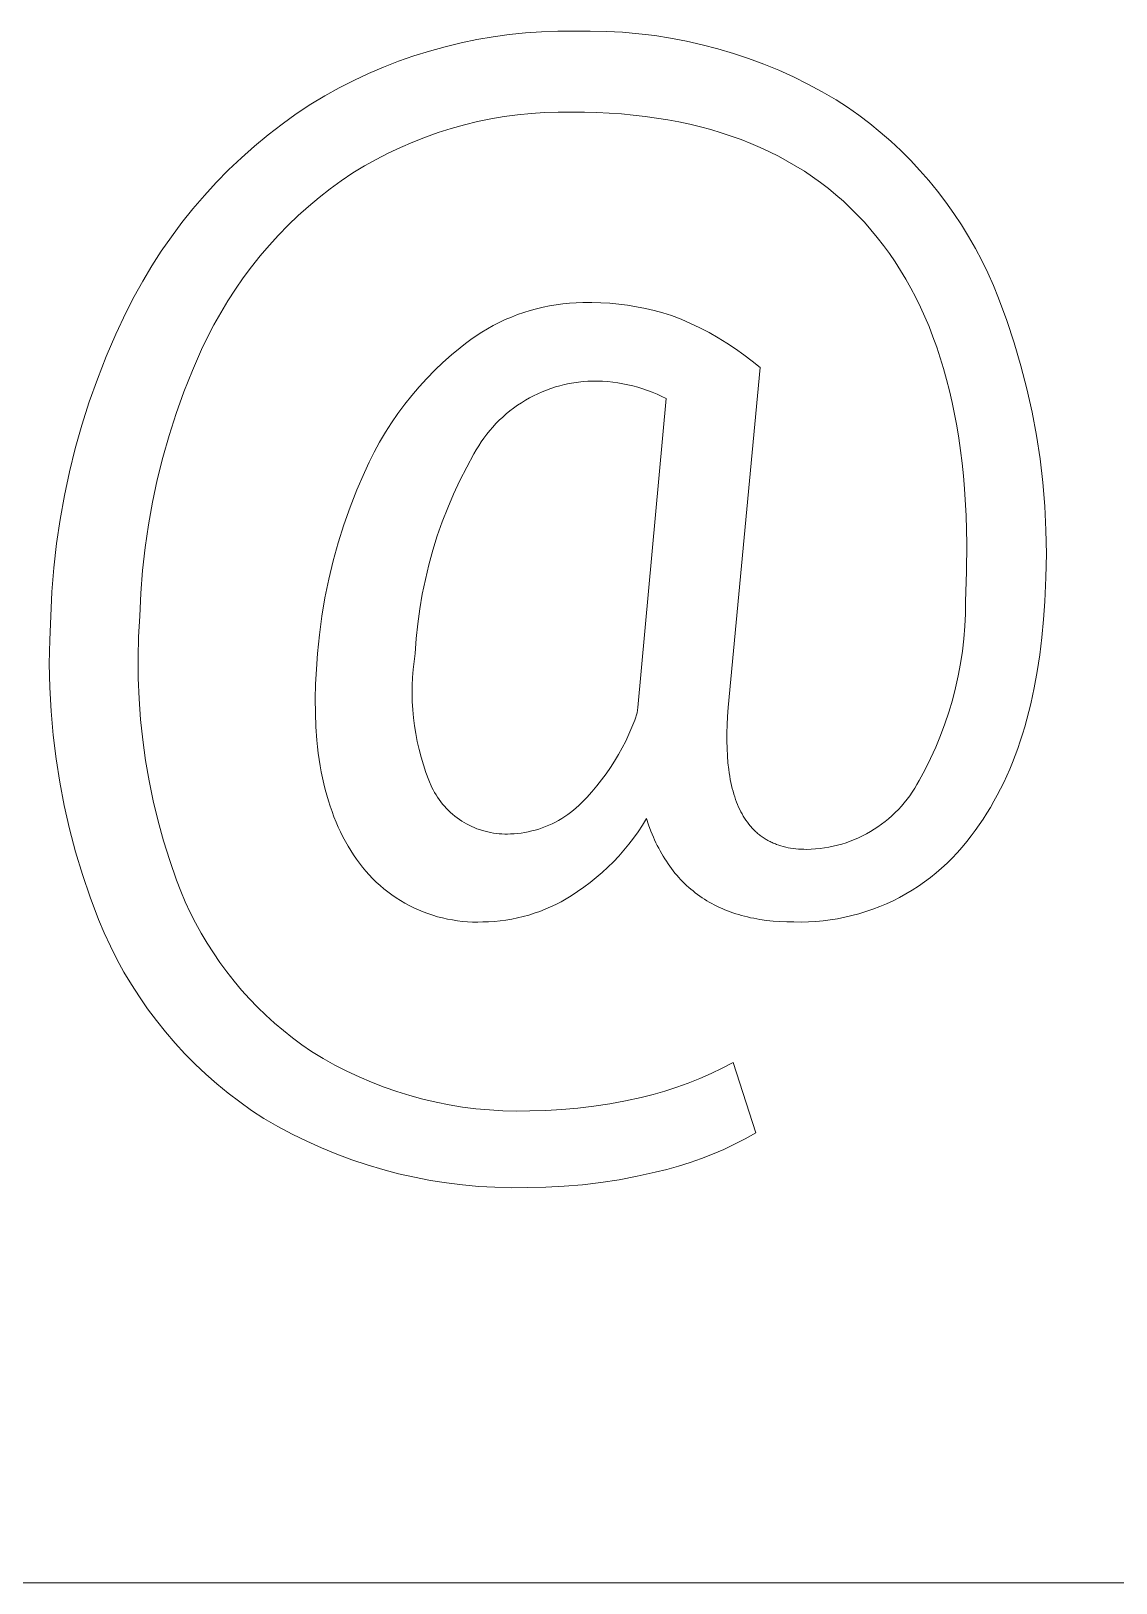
# Model space of a CAD drawing. Header units: millimetres. Extents: x -1283 to 2747, y -259 to 2557.
# Drawn here: x 1555.2 to 1601.5, y -33.4 to 32.9 of the extents above; entities that cross this region are included whole.
import ezdxf

# ---------------------------------------------------------------- set-up
doc = ezdxf.new("R2010")
doc.units = ezdxf.units.MM
doc.header["$MEASUREMENT"] = 0
doc.layers.add('Domyślny', color=7, linetype='Continuous', true_color=0x000000)

msp = doc.modelspace()

# ---------------------------------------------------------------- linework, layer by layer
at = {"layer": 'Domyślny', "color": 18, "lineweight": 15, "true_color": 0x000000}
for p, q in [((1573.541, 32.354), (1574.222, 32.495)), ((1574.222, 32.495), (1574.908, 32.612)), ((1574.908, 32.612), (1575.597, 32.707)), ((1575.597, 32.707), (1576.289, 32.778)), ((1576.289, 32.778), (1576.983, 32.826)), ((1576.983, 32.826), (1577.679, 32.85)), ((1577.679, 32.85), (1578.375, 32.852)), ((1578.375, 32.852), (1579.064, 32.86)), ((1579.064, 32.86), (1579.754, 32.846)), ((1579.754, 32.846), (1580.443, 32.808)), ((1580.443, 32.808), (1581.13, 32.748)), ((1581.13, 32.748), (1581.815, 32.664)), ((1581.815, 32.664), (1582.496, 32.557)), ((1582.496, 32.557), (1583.174, 32.428)), ((1571.53, 31.798), (1572.194, 32.006)), ((1572.194, 32.006), (1572.864, 32.191)), ((1572.864, 32.191), (1573.541, 32.354)), ((1583.174, 32.428), (1583.846, 32.276)), ((1583.846, 32.276), (1584.514, 32.102)), ((1584.514, 32.102), (1585.175, 31.905)), ((1585.175, 31.905), (1585.829, 31.686)), ((1569.585, 31.042), (1570.225, 31.316)), ((1570.225, 31.316), (1570.873, 31.568)), ((1570.873, 31.568), (1571.53, 31.798)), ((1585.829, 31.686), (1586.476, 31.446)), ((1586.476, 31.446), (1587.114, 31.184)), ((1587.114, 31.184), (1587.743, 30.9)), ((1568.335, 30.431), (1568.955, 30.747)), ((1568.955, 30.747), (1569.585, 31.042)), ((1587.743, 30.9), (1588.362, 30.596)), ((1588.362, 30.596), (1588.97, 30.271)), ((1567.128, 29.738), (1567.726, 30.095)), ((1567.726, 30.095), (1568.335, 30.431)), ((1588.97, 30.271), (1589.567, 29.926)), ((1589.567, 29.926), (1590.056, 29.603)), ((1565.892, 28.882), (1566.503, 29.321)), ((1566.503, 29.321), (1567.128, 29.738)), ((1575.382, 29.207), (1574.811, 29.109)), ((1575.955, 29.285), (1575.382, 29.207)), ((1576.531, 29.344), (1575.955, 29.285)), ((1577.109, 29.383), (1576.531, 29.344)), ((1577.688, 29.403), (1577.109, 29.383)), ((1578.267, 29.403), (1577.688, 29.403)), ((1578.811, 29.398), (1578.267, 29.403)), ((1579.347, 29.382), (1578.811, 29.398)), ((1579.873, 29.356), (1579.347, 29.382)), ((1580.391, 29.319), (1579.873, 29.356)), ((1580.9, 29.272), (1580.391, 29.319)), ((1581.4, 29.214), (1580.9, 29.272)), ((1581.892, 29.147), (1581.4, 29.214)), ((1590.056, 29.603), (1590.534, 29.264)), ((1590.534, 29.264), (1591, 28.909)), ((1565.297, 28.423), (1565.892, 28.882)), ((1572.57, 28.526), (1572.024, 28.334)), ((1573.123, 28.701), (1572.57, 28.526)), ((1573.681, 28.856), (1573.123, 28.701)), ((1574.244, 28.992), (1573.681, 28.856)), ((1574.811, 29.109), (1574.244, 28.992)), ((1582.374, 29.068), (1581.892, 29.147)), ((1582.848, 28.979), (1582.374, 29.068)), ((1583.313, 28.88), (1582.848, 28.979)), ((1583.769, 28.77), (1583.313, 28.88)), ((1584.217, 28.65), (1583.769, 28.77)), ((1584.655, 28.519), (1584.217, 28.65)), ((1585.085, 28.378), (1584.655, 28.519)), ((1591, 28.909), (1591.454, 28.539)), ((1591.454, 28.539), (1591.896, 28.153)), ((1564.155, 27.445), (1564.717, 27.943)), ((1564.717, 27.943), (1565.297, 28.423)), ((1570.953, 27.893), (1570.43, 27.646)), ((1571.485, 28.122), (1570.953, 27.893)), ((1572.024, 28.334), (1571.485, 28.122)), ((1585.506, 28.226), (1585.085, 28.378)), ((1585.919, 28.064), (1585.506, 28.226)), ((1586.322, 27.891), (1585.919, 28.064)), ((1586.717, 27.708), (1586.322, 27.891)), ((1591.896, 28.153), (1592.324, 27.754)), ((1563.609, 26.927), (1564.155, 27.445)), ((1569.915, 27.381), (1569.409, 27.098)), ((1570.43, 27.646), (1569.915, 27.381)), ((1587.103, 27.515), (1586.717, 27.708)), ((1587.48, 27.311), (1587.103, 27.515)), ((1587.849, 27.097), (1587.48, 27.311)), ((1592.324, 27.754), (1592.739, 27.34)), ((1592.739, 27.34), (1593.14, 26.912)), ((1563.082, 26.391), (1563.609, 26.927)), ((1568.913, 26.799), (1568.424, 26.466)), ((1569.409, 27.098), (1568.913, 26.799)), ((1588.209, 26.872), (1587.849, 27.097)), ((1588.56, 26.636), (1588.209, 26.872)), ((1588.902, 26.391), (1588.56, 26.636)), ((1593.14, 26.912), (1593.526, 26.472)), ((1562.573, 25.838), (1563.082, 26.391)), ((1567.947, 26.117), (1567.481, 25.752)), ((1568.424, 26.466), (1567.947, 26.117)), ((1589.236, 26.134), (1588.902, 26.391)), ((1589.56, 25.868), (1589.236, 26.134)), ((1589.876, 25.591), (1589.56, 25.868)), ((1593.526, 26.472), (1593.897, 26.018)), ((1593.897, 26.018), (1594.253, 25.553)), ((1561.613, 24.68), (1562.083, 25.267)), ((1562.083, 25.267), (1562.573, 25.838)), ((1567.027, 25.371), (1566.587, 24.977)), ((1567.481, 25.752), (1567.027, 25.371)), ((1590.184, 25.303), (1589.876, 25.591)), ((1590.482, 25.005), (1590.184, 25.303)), ((1594.253, 25.553), (1594.594, 25.076)), ((1561.164, 24.077), (1561.613, 24.68)), ((1566.159, 24.567), (1565.746, 24.144)), ((1566.587, 24.977), (1566.159, 24.567)), ((1590.772, 24.696), (1590.482, 25.005)), ((1591.053, 24.377), (1590.772, 24.696)), ((1594.594, 25.076), (1594.918, 24.588)), ((1594.918, 24.588), (1595.226, 24.089)), ((1560.735, 23.46), (1561.164, 24.077)), ((1565.746, 24.144), (1565.346, 23.708)), ((1591.325, 24.048), (1591.053, 24.377)), ((1591.589, 23.71), (1591.325, 24.048)), ((1595.226, 24.089), (1595.516, 23.581)), ((1560.327, 22.828), (1560.735, 23.46)), ((1564.962, 23.258), (1564.592, 22.796)), ((1565.346, 23.708), (1564.962, 23.258)), ((1591.843, 23.362), (1591.589, 23.71)), ((1592.087, 23.005), (1591.843, 23.362)), ((1595.516, 23.581), (1595.79, 23.063)), ((1559.941, 22.182), (1560.327, 22.828)), ((1564.592, 22.796), (1564.238, 22.322)), ((1592.322, 22.638), (1592.087, 23.005)), ((1592.548, 22.262), (1592.322, 22.638)), ((1595.79, 23.063), (1596.047, 22.536)), ((1596.047, 22.536), (1596.285, 22.001)), ((1559.578, 21.524), (1559.941, 22.182)), ((1564.238, 22.322), (1563.899, 21.837)), ((1592.764, 21.876), (1592.548, 22.262)), ((1592.971, 21.481), (1592.764, 21.876)), ((1596.285, 22.001), (1596.506, 21.458)), ((1559.237, 20.854), (1559.578, 21.524)), ((1563.577, 21.34), (1563.272, 20.834)), ((1563.899, 21.837), (1563.577, 21.34)), ((1577.604, 21.176), (1577.886, 21.214)), ((1577.886, 21.214), (1578.169, 21.242)), ((1578.169, 21.242), (1578.453, 21.261)), ((1578.453, 21.261), (1578.737, 21.27)), ((1578.737, 21.27), (1579.122, 21.271)), ((1579.122, 21.271), (1579.508, 21.259)), ((1579.508, 21.259), (1579.892, 21.235)), ((1579.892, 21.235), (1580.276, 21.199)), ((1593.168, 21.076), (1592.971, 21.481)), ((1596.506, 21.458), (1596.857, 20.505)), ((1558.794, 19.917), (1559.237, 20.854)), ((1563.272, 20.834), (1562.983, 20.317)), ((1575.428, 20.536), (1575.69, 20.648)), ((1575.69, 20.648), (1575.955, 20.751)), ((1575.955, 20.751), (1576.223, 20.845)), ((1576.223, 20.845), (1576.495, 20.929)), ((1576.495, 20.929), (1576.769, 21.005)), ((1576.769, 21.005), (1577.045, 21.071)), ((1577.045, 21.071), (1577.324, 21.128)), ((1577.324, 21.128), (1577.604, 21.176)), ((1580.276, 21.199), (1580.658, 21.15)), ((1580.658, 21.15), (1581.039, 21.088)), ((1581.039, 21.088), (1581.417, 21.014)), ((1581.417, 21.014), (1581.793, 20.928)), ((1581.793, 20.928), (1582.166, 20.83)), ((1582.166, 20.83), (1582.535, 20.72)), ((1582.535, 20.72), (1582.945, 20.556)), ((1582.945, 20.556), (1583.349, 20.378)), ((1593.356, 20.662), (1593.168, 21.076)), ((1593.534, 20.238), (1593.356, 20.662)), ((1558.383, 18.965), (1558.794, 19.917)), ((1562.983, 20.317), (1562.712, 19.791)), ((1574.186, 19.847), (1574.425, 20.002)), ((1574.425, 20.002), (1574.669, 20.148)), ((1574.669, 20.148), (1574.918, 20.286)), ((1574.918, 20.286), (1575.171, 20.415)), ((1575.171, 20.415), (1575.428, 20.536)), ((1583.349, 20.378), (1583.746, 20.187)), ((1583.746, 20.187), (1584.137, 19.983)), ((1584.137, 19.983), (1584.521, 19.765)), ((1593.704, 19.805), (1593.534, 20.238)), ((1596.857, 20.505), (1597.177, 19.54)), ((1562.458, 19.257), (1562.065, 18.359)), ((1562.712, 19.791), (1562.458, 19.257)), ((1573.129, 19.029), (1573.503, 19.337)), ((1573.503, 19.337), (1573.725, 19.515)), ((1573.725, 19.515), (1573.953, 19.685)), ((1573.953, 19.685), (1574.186, 19.847)), ((1584.521, 19.765), (1584.898, 19.535)), ((1584.898, 19.535), (1585.266, 19.292)), ((1585.266, 19.292), (1585.626, 19.037)), ((1593.863, 19.362), (1593.704, 19.805)), ((1594.014, 18.909), (1593.863, 19.362)), ((1597.177, 19.54), (1597.463, 18.566)), ((1558.003, 18.001), (1558.383, 18.965)), ((1572.415, 18.373), (1572.767, 18.707)), ((1572.767, 18.707), (1573.129, 19.029)), ((1585.626, 19.037), (1585.977, 18.77)), ((1585.977, 18.77), (1586.32, 18.492)), ((1594.155, 18.448), (1594.014, 18.909)), ((1597.463, 18.566), (1597.717, 17.582)), ((1557.655, 17.025), (1558.003, 18.001)), ((1562.065, 18.359), (1561.703, 17.448)), ((1571.749, 17.67), (1572.076, 18.027)), ((1572.076, 18.027), (1572.415, 18.373)), ((1578.952, 17.907), (1578.752, 17.892)), ((1579.153, 17.915), (1578.952, 17.907)), ((1579.371, 17.914), (1579.153, 17.915)), ((1579.589, 17.906), (1579.371, 17.914)), ((1579.807, 17.89), (1579.589, 17.906)), ((1586.32, 18.492), (1584.951, 3.971)), ((1594.287, 17.976), (1594.155, 18.448)), ((1594.409, 17.495), (1594.287, 17.976)), ((1561.703, 17.448), (1561.371, 16.526)), ((1571.132, 16.923), (1571.434, 17.302)), ((1571.434, 17.302), (1571.749, 17.67)), ((1576.64, 17.288), (1576.462, 17.194)), ((1576.821, 17.375), (1576.64, 17.288)), ((1577.005, 17.456), (1576.821, 17.375)), ((1577.191, 17.531), (1577.005, 17.456)), ((1577.38, 17.599), (1577.191, 17.531)), ((1577.571, 17.661), (1577.38, 17.599)), ((1577.764, 17.716), (1577.571, 17.661)), ((1577.959, 17.765), (1577.764, 17.716)), ((1578.156, 17.807), (1577.959, 17.765)), ((1578.353, 17.842), (1578.156, 17.807)), ((1578.552, 17.87), (1578.353, 17.842)), ((1578.752, 17.892), (1578.552, 17.87)), ((1580.024, 17.868), (1579.807, 17.89)), ((1580.241, 17.838), (1580.024, 17.868)), ((1580.456, 17.802), (1580.241, 17.838)), ((1580.67, 17.758), (1580.456, 17.802)), ((1580.882, 17.707), (1580.67, 17.758)), ((1581.093, 17.65), (1580.882, 17.707)), ((1581.301, 17.585), (1581.093, 17.65)), ((1581.508, 17.514), (1581.301, 17.585)), ((1581.712, 17.436), (1581.508, 17.514)), ((1581.913, 17.352), (1581.712, 17.436)), ((1582.112, 17.261), (1581.913, 17.352)), ((1582.307, 17.163), (1582.112, 17.261)), ((1594.522, 17.005), (1594.409, 17.495)), ((1597.717, 17.582), (1597.937, 16.591)), ((1557.34, 16.037), (1557.655, 17.025)), ((1570.843, 16.533), (1571.132, 16.923)), ((1575.626, 16.64), (1575.471, 16.512)), ((1575.786, 16.762), (1575.626, 16.64)), ((1575.949, 16.879), (1575.786, 16.762)), ((1576.117, 16.99), (1575.949, 16.879)), ((1576.288, 17.095), (1576.117, 16.99)), ((1576.462, 17.194), (1576.288, 17.095)), ((1581.099, 3.971), (1582.307, 17.163)), ((1594.625, 16.505), (1594.522, 17.005)), ((1597.937, 16.591), (1598.124, 15.592)), ((1557.057, 15.04), (1557.34, 16.037)), ((1561.371, 16.526), (1561.071, 15.593)), ((1570.308, 15.726), (1570.568, 16.134)), ((1570.568, 16.134), (1570.843, 16.533)), ((1574.897, 15.951), (1574.765, 15.799)), ((1575.033, 16.099), (1574.897, 15.951)), ((1575.174, 16.242), (1575.033, 16.099)), ((1575.32, 16.379), (1575.174, 16.242)), ((1575.471, 16.512), (1575.32, 16.379)), ((1594.72, 15.996), (1594.625, 16.505)), ((1594.805, 15.477), (1594.72, 15.996)), ((1561.071, 15.593), (1560.801, 14.65)), ((1569.829, 14.883), (1570.061, 15.309)), ((1570.061, 15.309), (1570.308, 15.726)), ((1574.404, 15.317), (1574.295, 15.149)), ((1574.519, 15.482), (1574.404, 15.317)), ((1574.639, 15.643), (1574.519, 15.482)), ((1574.765, 15.799), (1574.639, 15.643)), ((1594.88, 14.948), (1594.805, 15.477)), ((1598.124, 15.592), (1598.277, 14.588)), ((1556.808, 14.034), (1557.057, 15.04)), ((1560.801, 14.65), (1560.563, 13.699)), ((1569.612, 14.45), (1569.829, 14.883)), ((1574.093, 14.801), (1573.784, 14.241)), ((1574.191, 14.977), (1574.093, 14.801)), ((1574.295, 15.149), (1574.191, 14.977)), ((1594.946, 14.41), (1594.88, 14.948)), ((1598.277, 14.588), (1598.396, 13.579)), ((1556.591, 13.021), (1556.808, 14.034)), ((1569.091, 13.273), (1569.41, 14.009)), ((1569.41, 14.009), (1569.612, 14.45)), ((1573.784, 14.241), (1573.493, 13.67)), ((1595.003, 13.863), (1594.946, 14.41)), ((1560.563, 13.699), (1560.358, 12.741)), ((1568.798, 12.526), (1569.091, 13.273)), ((1573.493, 13.67), (1573.222, 13.09)), ((1595.051, 13.306), (1595.003, 13.863)), ((1595.118, 12.163), (1595.051, 13.306)), ((1598.396, 13.579), (1598.481, 12.567)), ((1556.408, 12), (1556.591, 13.021)), ((1560.358, 12.741), (1560.184, 11.776)), ((1573.222, 13.09), (1572.97, 12.501)), ((1556.259, 10.975), (1556.408, 12)), ((1568.53, 11.769), (1568.798, 12.526)), ((1572.97, 12.501), (1572.738, 11.904)), ((1595.148, 10.982), (1595.118, 12.163)), ((1598.481, 12.567), (1598.531, 11.553)), ((1560.184, 11.776), (1560.043, 10.807)), ((1568.289, 11.004), (1568.53, 11.769)), ((1572.527, 11.299), (1572.335, 10.688)), ((1572.738, 11.904), (1572.527, 11.299)), ((1598.531, 11.553), (1598.548, 10.537)), ((1556.144, 9.945), (1556.259, 10.975)), ((1560.043, 10.807), (1559.934, 9.832)), ((1568.075, 10.231), (1568.289, 11.004)), ((1572.335, 10.688), (1572.165, 10.071)), ((1595.141, 9.764), (1595.148, 10.982)), ((1556.063, 8.911), (1556.144, 9.945)), ((1567.887, 9.451), (1568.075, 10.231)), ((1572.165, 10.071), (1572.015, 9.448)), ((1598.548, 10.537), (1598.53, 9.521)), ((1559.934, 9.832), (1559.857, 8.855)), ((1567.727, 8.664), (1567.887, 9.451)), ((1572.015, 9.448), (1571.886, 8.821)), ((1595.097, 8.507), (1595.141, 9.764)), ((1598.53, 9.521), (1598.479, 8.507)), ((1556.016, 7.876), (1556.063, 8.911)), ((1559.857, 8.855), (1559.814, 7.876)), ((1567.594, 7.873), (1567.727, 8.664)), ((1571.886, 8.821), (1571.779, 8.19)), ((1571.779, 8.19), (1571.692, 7.555)), ((1595.067, 7.442), (1595.091, 7.974)), ((1595.091, 7.974), (1595.097, 8.507)), ((1598.479, 8.507), (1598.429, 7.727)), ((1555.965, 6.861), (1556.016, 7.876)), ((1559.814, 7.876), (1559.763, 6.995)), ((1567.488, 7.078), (1567.594, 7.873)), ((1571.692, 7.555), (1571.627, 6.918)), ((1595.025, 6.91), (1595.067, 7.442)), ((1598.429, 7.727), (1598.359, 6.968)), ((1555.949, 5.844), (1555.965, 6.861)), ((1559.763, 6.995), (1559.74, 6.114)), ((1567.41, 6.279), (1567.488, 7.078)), ((1571.627, 6.918), (1571.584, 6.279)), ((1594.964, 6.381), (1595.025, 6.91)), ((1598.359, 6.968), (1598.27, 6.229)), ((1559.74, 6.114), (1559.746, 5.231)), ((1567.359, 5.616), (1567.41, 6.279)), ((1571.584, 6.279), (1571.534, 5.939)), ((1594.884, 5.854), (1594.964, 6.381)), ((1598.27, 6.229), (1598.162, 5.51)), ((1555.968, 4.827), (1555.949, 5.844)), ((1567.326, 4.972), (1567.359, 5.616)), ((1571.496, 5.598), (1571.469, 5.255)), ((1571.534, 5.939), (1571.496, 5.598)), ((1594.671, 4.81), (1594.787, 5.33)), ((1594.787, 5.33), (1594.884, 5.854)), ((1598.162, 5.51), (1598.034, 4.812)), ((1556.022, 3.812), (1555.968, 4.827)), ((1559.746, 5.231), (1559.782, 4.35)), ((1567.312, 4.346), (1567.326, 4.972)), ((1571.454, 4.912), (1571.45, 4.569)), ((1571.469, 5.255), (1571.454, 4.912)), ((1594.537, 4.294), (1594.671, 4.81)), ((1598.034, 4.812), (1597.886, 4.135)), ((1559.782, 4.35), (1559.846, 3.47)), ((1567.317, 3.738), (1567.312, 4.346)), ((1571.45, 4.569), (1571.458, 4.225)), ((1571.458, 4.225), (1571.477, 3.882)), ((1594.385, 3.783), (1594.537, 4.294)), ((1597.886, 4.135), (1597.805, 3.804)), ((1556.111, 2.799), (1556.022, 3.812)), ((1559.846, 3.47), (1559.939, 2.593)), ((1567.34, 3.148), (1567.317, 3.738)), ((1571.477, 3.882), (1571.508, 3.54)), ((1571.508, 3.54), (1571.551, 3.199)), ((1580.843, 3.133), (1580.963, 3.436)), ((1580.963, 3.436), (1581.072, 3.743)), ((1581.072, 3.743), (1581.099, 3.971)), ((1584.925, 3.598), (1584.907, 3.237)), ((1584.951, 3.971), (1584.925, 3.598)), ((1594.215, 3.278), (1594.385, 3.783)), ((1597.719, 3.478), (1597.628, 3.157)), ((1597.805, 3.804), (1597.719, 3.478)), ((1556.235, 1.789), (1556.111, 2.799)), ((1567.382, 2.576), (1567.34, 3.148)), ((1571.551, 3.199), (1571.605, 2.86)), ((1571.605, 2.86), (1571.67, 2.522)), ((1580.574, 2.539), (1580.714, 2.834)), ((1580.714, 2.834), (1580.843, 3.133)), ((1584.898, 2.888), (1584.897, 2.551)), ((1584.907, 3.237), (1584.898, 2.888)), ((1593.824, 2.287), (1594.028, 2.779)), ((1594.028, 2.779), (1594.215, 3.278)), ((1597.532, 2.842), (1597.432, 2.531)), ((1597.628, 3.157), (1597.532, 2.842)), ((1559.939, 2.593), (1560.061, 1.719)), ((1567.41, 2.297), (1567.382, 2.576)), ((1567.443, 2.023), (1567.41, 2.297)), ((1567.48, 1.753), (1567.443, 2.023)), ((1571.67, 2.522), (1571.746, 2.188)), ((1571.746, 2.188), (1571.834, 1.855)), ((1580.267, 1.965), (1580.426, 2.249)), ((1580.426, 2.249), (1580.574, 2.539)), ((1584.897, 2.551), (1584.905, 2.226)), ((1584.905, 2.226), (1584.921, 1.912)), ((1593.603, 1.802), (1593.824, 2.287)), ((1597.326, 2.226), (1597.216, 1.926)), ((1597.432, 2.531), (1597.326, 2.226)), ((1556.393, 0.785), (1556.235, 1.789)), ((1560.061, 1.719), (1560.211, 0.85)), ((1567.522, 1.488), (1567.48, 1.753)), ((1567.569, 1.227), (1567.522, 1.488)), ((1571.834, 1.855), (1571.933, 1.526)), ((1571.933, 1.526), (1572.043, 1.201)), ((1579.737, 1.144), (1579.923, 1.412)), ((1579.923, 1.412), (1580.1, 1.685)), ((1580.1, 1.685), (1580.267, 1.965)), ((1584.921, 1.912), (1584.946, 1.611)), ((1584.946, 1.611), (1584.979, 1.321)), ((1593.11, 0.857), (1593.365, 1.325)), ((1593.365, 1.325), (1593.603, 1.802)), ((1596.981, 1.341), (1596.856, 1.057)), ((1597.101, 1.631), (1596.981, 1.341)), ((1597.216, 1.926), (1597.101, 1.631)), ((1556.586, -0.214), (1556.393, 0.785)), ((1560.211, 0.85), (1560.389, -0.014)), ((1567.62, 0.971), (1567.569, 1.227)), ((1567.677, 0.72), (1567.62, 0.971)), ((1567.737, 0.473), (1567.677, 0.72)), ((1572.043, 1.201), (1572.164, 0.879)), ((1572.164, 0.879), (1572.295, 0.562)), ((1579.34, 0.627), (1579.543, 0.882)), ((1579.543, 0.882), (1579.737, 1.144)), ((1584.979, 1.321), (1584.998, 1.18)), ((1584.998, 1.18), (1585.02, 1.043)), ((1585.02, 1.043), (1585.044, 0.908)), ((1585.044, 0.908), (1585.07, 0.777)), ((1585.07, 0.777), (1585.098, 0.648)), ((1592.922, 0.526), (1593.019, 0.69)), ((1593.019, 0.69), (1593.11, 0.857)), ((1596.726, 0.777), (1596.591, 0.503)), ((1596.856, 1.057), (1596.726, 0.777)), ((1567.803, 0.23), (1567.737, 0.473)), ((1567.873, -0.008), (1567.803, 0.23)), ((1572.295, 0.562), (1572.35, 0.454)), ((1572.35, 0.454), (1572.409, 0.347)), ((1572.409, 0.347), (1572.471, 0.243)), ((1572.471, 0.243), (1572.537, 0.141)), ((1572.537, 0.141), (1572.606, 0.041)), ((1572.606, 0.041), (1572.679, -0.056)), ((1578.683, -0.096), (1578.91, 0.138)), ((1578.91, 0.138), (1579.129, 0.379)), ((1579.129, 0.379), (1579.34, 0.627)), ((1585.098, 0.648), (1585.128, 0.523)), ((1585.128, 0.523), (1585.16, 0.4)), ((1585.16, 0.4), (1585.195, 0.28)), ((1585.195, 0.28), (1585.231, 0.164)), ((1585.231, 0.164), (1585.27, 0.05)), ((1585.27, 0.05), (1585.311, -0.061)), ((1592.478, -0.094), (1592.597, 0.055)), ((1592.597, 0.055), (1592.71, 0.208)), ((1592.71, 0.208), (1592.819, 0.365)), ((1592.819, 0.365), (1592.922, 0.526)), ((1596.452, 0.234), (1596.307, -0.03)), ((1596.591, 0.503), (1596.452, 0.234)), ((1556.812, -1.205), (1556.586, -0.214)), ((1560.389, -0.014), (1560.596, -0.872)), ((1567.948, -0.241), (1567.873, -0.008)), ((1568.027, -0.47), (1567.948, -0.241)), ((1568.111, -0.694), (1568.027, -0.47)), ((1572.679, -0.056), (1572.755, -0.151)), ((1572.755, -0.151), (1572.834, -0.243)), ((1572.834, -0.243), (1572.916, -0.332)), ((1572.916, -0.332), (1573.001, -0.419)), ((1573.001, -0.419), (1573.09, -0.502)), ((1573.09, -0.502), (1573.181, -0.583)), ((1573.181, -0.583), (1573.274, -0.66)), ((1573.274, -0.66), (1573.371, -0.734)), ((1577.97, -0.682), (1578.097, -0.595)), ((1578.097, -0.595), (1578.221, -0.503)), ((1578.221, -0.503), (1578.342, -0.408)), ((1578.342, -0.408), (1578.459, -0.308)), ((1578.459, -0.308), (1578.573, -0.204)), ((1578.573, -0.204), (1578.683, -0.096)), ((1585.311, -0.061), (1585.354, -0.169)), ((1585.354, -0.169), (1585.399, -0.274)), ((1585.399, -0.274), (1585.446, -0.375)), ((1585.446, -0.375), (1585.495, -0.474)), ((1585.495, -0.474), (1585.546, -0.57)), ((1585.546, -0.57), (1585.6, -0.663)), ((1591.809, -0.773), (1591.952, -0.647)), ((1591.952, -0.647), (1592.09, -0.515)), ((1592.09, -0.515), (1592.224, -0.38)), ((1592.224, -0.38), (1592.353, -0.239)), ((1592.353, -0.239), (1592.478, -0.094)), ((1596.004, -0.542), (1595.845, -0.791)), ((1596.158, -0.289), (1596.004, -0.542)), ((1596.307, -0.03), (1596.158, -0.289)), ((1557.073, -2.188), (1556.812, -1.205)), ((1560.596, -0.872), (1560.831, -1.722)), ((1568.2, -0.914), (1568.111, -0.694)), ((1568.294, -1.129), (1568.2, -0.914)), ((1568.392, -1.339), (1568.294, -1.129)), ((1573.371, -0.734), (1573.47, -0.805)), ((1573.47, -0.805), (1573.571, -0.872)), ((1573.571, -0.872), (1573.674, -0.935)), ((1573.674, -0.935), (1573.78, -0.996)), ((1573.78, -0.996), (1573.887, -1.052)), ((1573.887, -1.052), (1573.997, -1.105)), ((1573.997, -1.105), (1574.108, -1.154)), ((1574.108, -1.154), (1574.221, -1.199)), ((1574.221, -1.199), (1574.335, -1.24)), ((1574.335, -1.24), (1574.451, -1.277)), ((1574.451, -1.277), (1574.567, -1.31)), ((1574.567, -1.31), (1574.685, -1.339)), ((1576.415, -1.332), (1576.565, -1.298)), ((1576.565, -1.298), (1576.714, -1.259)), ((1576.714, -1.259), (1576.862, -1.214)), ((1576.862, -1.214), (1577.008, -1.165)), ((1577.008, -1.165), (1577.152, -1.11)), ((1577.152, -1.11), (1577.294, -1.051)), ((1577.294, -1.051), (1577.434, -0.987)), ((1577.434, -0.987), (1577.572, -0.918)), ((1577.572, -0.918), (1577.708, -0.844)), ((1577.708, -0.844), (1577.84, -0.765)), ((1577.84, -0.765), (1577.97, -0.682)), ((1581.287, -1.05), (1581.103, -1.327)), ((1581.461, -0.767), (1581.287, -1.05)), ((1581.553, -1.038), (1581.461, -0.767)), ((1581.651, -1.301), (1581.553, -1.038)), ((1581.756, -1.555), (1581.651, -1.301)), ((1585.6, -0.663), (1585.655, -0.754)), ((1585.655, -0.754), (1585.713, -0.841)), ((1585.713, -0.841), (1585.773, -0.925)), ((1585.773, -0.925), (1585.835, -1.006)), ((1585.835, -1.006), (1585.899, -1.084)), ((1585.899, -1.084), (1585.931, -1.122)), ((1585.931, -1.122), (1585.965, -1.16)), ((1585.965, -1.16), (1585.998, -1.196)), ((1585.998, -1.196), (1586.033, -1.232)), ((1586.033, -1.232), (1586.068, -1.267)), ((1586.068, -1.267), (1586.103, -1.301)), ((1586.103, -1.301), (1586.139, -1.335)), ((1590.866, -1.419), (1591.032, -1.325)), ((1591.032, -1.325), (1591.195, -1.226)), ((1591.195, -1.226), (1591.354, -1.121)), ((1591.354, -1.121), (1591.51, -1.01)), ((1591.51, -1.01), (1591.661, -0.894)), ((1591.661, -0.894), (1591.809, -0.773)), ((1595.512, -1.272), (1595.338, -1.505)), ((1595.681, -1.034), (1595.512, -1.272)), ((1595.845, -0.791), (1595.681, -1.034)), ((1560.831, -1.722), (1561.094, -2.564)), ((1568.495, -1.545), (1568.392, -1.339)), ((1568.603, -1.747), (1568.495, -1.545)), ((1568.715, -1.943), (1568.603, -1.747)), ((1568.833, -2.136), (1568.715, -1.943)), ((1574.685, -1.339), (1574.804, -1.364)), ((1574.804, -1.364), (1574.924, -1.385)), ((1574.924, -1.385), (1575.044, -1.402)), ((1575.044, -1.402), (1575.165, -1.415)), ((1575.165, -1.415), (1575.286, -1.424)), ((1575.286, -1.424), (1575.407, -1.428)), ((1575.407, -1.428), (1575.529, -1.428)), ((1575.529, -1.428), (1575.65, -1.424)), ((1575.65, -1.424), (1575.804, -1.416)), ((1575.804, -1.416), (1575.958, -1.403)), ((1575.958, -1.403), (1576.111, -1.385)), ((1576.111, -1.385), (1576.263, -1.361)), ((1576.263, -1.361), (1576.415, -1.332)), ((1580.708, -1.862), (1580.497, -2.119)), ((1580.91, -1.598), (1580.708, -1.862)), ((1581.103, -1.327), (1580.91, -1.598)), ((1581.811, -1.679), (1581.756, -1.555)), ((1581.868, -1.8), (1581.811, -1.679)), ((1581.926, -1.92), (1581.868, -1.8)), ((1581.986, -2.037), (1581.926, -1.92)), ((1586.139, -1.335), (1586.176, -1.368)), ((1586.176, -1.368), (1586.213, -1.4)), ((1586.213, -1.4), (1586.25, -1.431)), ((1586.25, -1.431), (1586.288, -1.462)), ((1586.288, -1.462), (1586.327, -1.492)), ((1586.327, -1.492), (1586.366, -1.521)), ((1586.366, -1.521), (1586.406, -1.549)), ((1586.406, -1.549), (1586.446, -1.577)), ((1586.446, -1.577), (1586.487, -1.604)), ((1586.487, -1.604), (1586.528, -1.63)), ((1586.528, -1.63), (1586.57, -1.656)), ((1586.57, -1.656), (1586.612, -1.68)), ((1586.612, -1.68), (1586.655, -1.704)), ((1586.655, -1.704), (1586.698, -1.728)), ((1586.698, -1.728), (1586.742, -1.75)), ((1586.742, -1.75), (1586.787, -1.772)), ((1586.787, -1.772), (1586.832, -1.793)), ((1586.832, -1.793), (1586.877, -1.813)), ((1586.877, -1.813), (1586.923, -1.833)), ((1586.923, -1.833), (1586.97, -1.851)), ((1586.97, -1.851), (1587.017, -1.87)), ((1587.017, -1.87), (1587.113, -1.903)), ((1587.113, -1.903), (1587.21, -1.934)), ((1587.21, -1.934), (1587.31, -1.962)), ((1587.31, -1.962), (1587.413, -1.988)), ((1587.413, -1.988), (1587.517, -2.01)), ((1589.254, -1.99), (1589.441, -1.952)), ((1589.441, -1.952), (1589.627, -1.907)), ((1589.627, -1.907), (1589.81, -1.856)), ((1589.81, -1.856), (1589.992, -1.799)), ((1589.992, -1.799), (1590.172, -1.735)), ((1590.172, -1.735), (1590.35, -1.665)), ((1590.35, -1.665), (1590.525, -1.589)), ((1590.525, -1.589), (1590.697, -1.507)), ((1590.697, -1.507), (1590.866, -1.419)), ((1595.147, -1.753), (1594.948, -1.994)), ((1595.338, -1.505), (1595.147, -1.753)), ((1557.368, -3.161), (1557.073, -2.188)), ((1561.094, -2.564), (1561.384, -3.397)), ((1568.947, -2.32), (1568.833, -2.136)), ((1569.069, -2.499), (1568.947, -2.32)), ((1569.196, -2.675), (1569.069, -2.499)), ((1580.049, -2.611), (1579.813, -2.845)), ((1580.277, -2.369), (1580.049, -2.611)), ((1580.497, -2.119), (1580.277, -2.369)), ((1582.048, -2.152), (1581.986, -2.037)), ((1582.112, -2.266), (1582.048, -2.152)), ((1582.177, -2.377), (1582.112, -2.266)), ((1582.244, -2.485), (1582.177, -2.377)), ((1582.312, -2.592), (1582.244, -2.485)), ((1582.383, -2.697), (1582.312, -2.592)), ((1587.517, -2.01), (1587.623, -2.029)), ((1587.623, -2.029), (1587.732, -2.045)), ((1587.732, -2.045), (1587.842, -2.058)), ((1587.842, -2.058), (1587.955, -2.069)), ((1587.955, -2.069), (1588.07, -2.076)), ((1588.07, -2.076), (1588.187, -2.08)), ((1588.187, -2.08), (1588.306, -2.082)), ((1588.306, -2.082), (1588.497, -2.077)), ((1588.497, -2.077), (1588.687, -2.065)), ((1588.687, -2.065), (1588.877, -2.047)), ((1588.877, -2.047), (1589.066, -2.022)), ((1589.066, -2.022), (1589.254, -1.99)), ((1594.526, -2.456), (1594.303, -2.675)), ((1594.741, -2.228), (1594.526, -2.456)), ((1594.948, -1.994), (1594.741, -2.228)), ((1557.695, -4.124), (1557.368, -3.161)), ((1569.329, -2.846), (1569.196, -2.675)), ((1569.468, -3.013), (1569.329, -2.846)), ((1569.613, -3.174), (1569.468, -3.013)), ((1569.763, -3.331), (1569.613, -3.174)), ((1579.317, -3.288), (1579.058, -3.497)), ((1579.569, -3.071), (1579.317, -3.288)), ((1579.813, -2.845), (1579.569, -3.071)), ((1582.455, -2.799), (1582.383, -2.697)), ((1582.528, -2.899), (1582.455, -2.799)), ((1582.604, -2.997), (1582.528, -2.899)), ((1582.681, -3.093), (1582.604, -2.997)), ((1582.759, -3.187), (1582.681, -3.093)), ((1582.84, -3.279), (1582.759, -3.187)), ((1582.922, -3.368), (1582.84, -3.279)), ((1593.591, -3.286), (1593.34, -3.473)), ((1593.835, -3.091), (1593.591, -3.286)), ((1594.073, -2.887), (1593.835, -3.091)), ((1594.303, -2.675), (1594.073, -2.887)), ((1561.384, -3.397), (1561.564, -3.862)), ((1561.564, -3.862), (1561.76, -4.321)), ((1569.918, -3.482), (1569.763, -3.331)), ((1570.079, -3.628), (1569.918, -3.482)), ((1570.244, -3.768), (1570.079, -3.628)), ((1570.415, -3.902), (1570.244, -3.768)), ((1570.589, -4.03), (1570.415, -3.902)), ((1578.519, -3.887), (1578.24, -4.068)), ((1578.792, -3.697), (1578.519, -3.887)), ((1579.058, -3.497), (1578.792, -3.697)), ((1583.006, -3.455), (1582.922, -3.368)), ((1583.091, -3.541), (1583.006, -3.455)), ((1583.179, -3.624), (1583.091, -3.541)), ((1583.268, -3.704), (1583.179, -3.624)), ((1583.358, -3.783), (1583.268, -3.704)), ((1583.451, -3.86), (1583.358, -3.783)), ((1583.545, -3.934), (1583.451, -3.86)), ((1583.64, -4.006), (1583.545, -3.934)), ((1592.82, -3.82), (1592.551, -3.981)), ((1593.083, -3.651), (1592.82, -3.82)), ((1593.34, -3.473), (1593.083, -3.651)), ((1558.056, -5.075), (1557.695, -4.124)), ((1561.76, -4.321), (1561.97, -4.773)), ((1570.769, -4.153), (1570.589, -4.03)), ((1570.952, -4.269), (1570.769, -4.153)), ((1571.139, -4.378), (1570.952, -4.269)), ((1571.33, -4.481), (1571.139, -4.378)), ((1571.524, -4.578), (1571.33, -4.481)), ((1571.721, -4.667), (1571.524, -4.578)), ((1577.365, -4.541), (1577.136, -4.64)), ((1577.59, -4.434), (1577.365, -4.541)), ((1577.811, -4.32), (1577.59, -4.434)), ((1578.028, -4.198), (1577.811, -4.32)), ((1578.24, -4.068), (1578.028, -4.198)), ((1583.738, -4.077), (1583.64, -4.006)), ((1583.837, -4.145), (1583.738, -4.077)), ((1583.938, -4.21), (1583.837, -4.145)), ((1584.04, -4.274), (1583.938, -4.21)), ((1584.145, -4.336), (1584.04, -4.274)), ((1584.251, -4.395), (1584.145, -4.336)), ((1584.358, -4.452), (1584.251, -4.395)), ((1584.468, -4.507), (1584.358, -4.452)), ((1584.579, -4.56), (1584.468, -4.507)), ((1584.691, -4.611), (1584.579, -4.56)), ((1584.806, -4.659), (1584.691, -4.611)), ((1591.133, -4.638), (1590.838, -4.74)), ((1591.426, -4.526), (1591.133, -4.638)), ((1591.714, -4.404), (1591.426, -4.526)), ((1591.998, -4.273), (1591.714, -4.404)), ((1592.277, -4.131), (1591.998, -4.273)), ((1592.551, -3.981), (1592.277, -4.131)), ((1558.297, -5.65), (1558.056, -5.075)), ((1561.97, -4.773), (1562.195, -5.217)), ((1562.195, -5.217), (1562.435, -5.654)), ((1571.922, -4.75), (1571.721, -4.667)), ((1572.125, -4.826), (1571.922, -4.75)), ((1572.33, -4.895), (1572.125, -4.826)), ((1572.538, -4.957), (1572.33, -4.895)), ((1572.748, -5.011), (1572.538, -4.957)), ((1572.96, -5.059), (1572.748, -5.011)), ((1573.173, -5.098), (1572.96, -5.059)), ((1573.387, -5.131), (1573.173, -5.098)), ((1573.603, -5.156), (1573.387, -5.131)), ((1573.819, -5.174), (1573.603, -5.156)), ((1574.036, -5.184), (1573.819, -5.174)), ((1574.252, -5.187), (1574.036, -5.184)), ((1574.469, -5.182), (1574.252, -5.187)), ((1574.718, -5.175), (1574.469, -5.182)), ((1574.967, -5.16), (1574.718, -5.175)), ((1575.214, -5.136), (1574.967, -5.16)), ((1575.461, -5.103), (1575.214, -5.136)), ((1575.707, -5.062), (1575.461, -5.103)), ((1575.95, -5.012), (1575.707, -5.062)), ((1576.193, -4.954), (1575.95, -5.012)), ((1576.432, -4.888), (1576.193, -4.954)), ((1576.67, -4.813), (1576.432, -4.888)), ((1576.905, -4.731), (1576.67, -4.813)), ((1577.136, -4.64), (1576.905, -4.731)), ((1584.922, -4.706), (1584.806, -4.659)), ((1585.04, -4.75), (1584.922, -4.706)), ((1585.159, -4.792), (1585.04, -4.75)), ((1585.281, -4.832), (1585.159, -4.792)), ((1585.404, -4.87), (1585.281, -4.832)), ((1585.528, -4.906), (1585.404, -4.87)), ((1585.655, -4.939), (1585.528, -4.906)), ((1585.783, -4.97), (1585.655, -4.939)), ((1585.913, -4.999), (1585.783, -4.97)), ((1586.044, -5.026), (1585.913, -4.999)), ((1586.177, -5.051), (1586.044, -5.026)), ((1586.312, -5.074), (1586.177, -5.051)), ((1586.587, -5.113), (1586.312, -5.074)), ((1586.869, -5.143), (1586.587, -5.113)), ((1587.158, -5.165), (1586.869, -5.143)), ((1587.453, -5.178), (1587.158, -5.165)), ((1587.756, -5.182), (1587.453, -5.178)), ((1588.068, -5.186), (1587.756, -5.182)), ((1588.381, -5.179), (1588.068, -5.186)), ((1588.694, -5.161), (1588.381, -5.179)), ((1589.005, -5.133), (1588.694, -5.161)), ((1589.316, -5.094), (1589.005, -5.133)), ((1589.625, -5.044), (1589.316, -5.094)), ((1589.932, -4.984), (1589.625, -5.044)), ((1590.236, -4.913), (1589.932, -4.984)), ((1590.538, -4.832), (1590.236, -4.913)), ((1590.838, -4.74), (1590.538, -4.832)), ((1558.558, -6.216), (1558.297, -5.65)), ((1562.435, -5.654), (1562.69, -6.083)), ((1558.839, -6.773), (1558.558, -6.216)), ((1562.69, -6.083), (1562.958, -6.503)), ((1562.958, -6.503), (1563.24, -6.914)), ((1559.139, -7.32), (1558.839, -6.773)), ((1563.24, -6.914), (1563.536, -7.316)), ((1559.458, -7.856), (1559.139, -7.32)), ((1559.796, -8.381), (1559.458, -7.856)), ((1563.536, -7.316), (1563.845, -7.707)), ((1563.845, -7.707), (1564.166, -8.088)), ((1560.151, -8.894), (1559.796, -8.381)), ((1564.166, -8.088), (1564.5, -8.458)), ((1564.5, -8.458), (1564.846, -8.817)), ((1560.524, -9.393), (1560.151, -8.894)), ((1564.846, -8.817), (1565.204, -9.164)), ((1565.204, -9.164), (1565.573, -9.499)), ((1560.914, -9.88), (1560.524, -9.393)), ((1561.321, -10.353), (1560.914, -9.88)), ((1565.573, -9.499), (1565.954, -9.822)), ((1565.954, -9.822), (1566.344, -10.131)), ((1561.744, -10.811), (1561.321, -10.353)), ((1566.344, -10.131), (1566.745, -10.428)), ((1566.745, -10.428), (1567.155, -10.711)), ((1562.183, -11.254), (1561.744, -10.811)), ((1562.637, -11.682), (1562.183, -11.254)), ((1567.155, -10.711), (1567.649, -11.01)), ((1567.649, -11.01), (1568.153, -11.291)), ((1584.699, -11.426), (1585.165, -11.181)), ((1585.165, -11.181), (1586.132, -14.187)), ((1563.106, -12.094), (1562.637, -11.682)), ((1568.153, -11.291), (1568.666, -11.554)), ((1568.666, -11.554), (1569.188, -11.799)), ((1569.188, -11.799), (1569.718, -12.027)), ((1583.251, -12.062), (1583.741, -11.867)), ((1583.741, -11.867), (1584.223, -11.655)), ((1584.223, -11.655), (1584.699, -11.426)), ((1563.589, -12.489), (1563.106, -12.094)), ((1564.085, -12.867), (1563.589, -12.489)), ((1569.718, -12.027), (1570.256, -12.235)), ((1570.256, -12.235), (1570.801, -12.425)), ((1570.801, -12.425), (1571.352, -12.595)), ((1581.233, -12.671), (1581.745, -12.545)), ((1581.745, -12.545), (1582.253, -12.401)), ((1582.253, -12.401), (1582.755, -12.24)), ((1582.755, -12.24), (1583.251, -12.062)), ((1564.594, -13.227), (1564.085, -12.867)), ((1565.115, -13.57), (1564.594, -13.227)), ((1571.352, -12.595), (1571.909, -12.747)), ((1571.909, -12.747), (1572.471, -12.879)), ((1572.471, -12.879), (1573.036, -12.991)), ((1573.036, -12.991), (1573.606, -13.084)), ((1573.606, -13.084), (1574.178, -13.156)), ((1574.178, -13.156), (1574.753, -13.209)), ((1574.753, -13.209), (1575.329, -13.242)), ((1575.329, -13.242), (1575.905, -13.255)), ((1575.905, -13.255), (1576.482, -13.248)), ((1576.482, -13.248), (1577.167, -13.233)), ((1577.167, -13.233), (1577.852, -13.196)), ((1577.852, -13.196), (1578.534, -13.136)), ((1578.534, -13.136), (1579.214, -13.053)), ((1579.214, -13.053), (1579.891, -12.948)), ((1579.891, -12.948), (1580.565, -12.821)), ((1580.565, -12.821), (1581.233, -12.671)), ((1565.716, -13.916), (1565.115, -13.57)), ((1566.329, -14.242), (1565.716, -13.916)), ((1566.952, -14.548), (1566.329, -14.242)), ((1567.585, -14.833), (1566.952, -14.548)), ((1585.683, -14.439), (1585.226, -14.675)), ((1586.132, -14.187), (1585.683, -14.439)), ((1568.227, -15.096), (1567.585, -14.833)), ((1568.877, -15.338), (1568.227, -15.096)), ((1584.289, -15.099), (1583.81, -15.286)), ((1584.761, -14.895), (1584.289, -15.099)), ((1585.226, -14.675), (1584.761, -14.895)), ((1569.535, -15.559), (1568.877, -15.338)), ((1570.2, -15.757), (1569.535, -15.559)), ((1570.871, -15.933), (1570.2, -15.757)), ((1581.837, -15.865), (1581.069, -16.04)), ((1582.338, -15.746), (1581.837, -15.865)), ((1582.834, -15.61), (1582.338, -15.746)), ((1583.325, -15.457), (1582.834, -15.61)), ((1583.81, -15.286), (1583.325, -15.457)), ((1571.548, -16.086), (1570.871, -15.933)), ((1572.229, -16.217), (1571.548, -16.086)), ((1572.915, -16.326), (1572.229, -16.217)), ((1573.603, -16.411), (1572.915, -16.326)), ((1574.295, -16.473), (1573.603, -16.411)), ((1574.987, -16.513), (1574.295, -16.473)), ((1575.681, -16.529), (1574.987, -16.513)), ((1576.375, -16.522), (1575.681, -16.529)), ((1577.163, -16.51), (1576.375, -16.522)), ((1577.949, -16.47), (1577.163, -16.51)), ((1578.734, -16.403), (1577.949, -16.47)), ((1579.517, -16.309), (1578.734, -16.403)), ((1580.295, -16.188), (1579.517, -16.309)), ((1581.069, -16.04), (1580.295, -16.188)), ((1223.933, -33.407), (2746.981, -33.407))]:
    msp.add_line(p, q, dxfattribs=at)

doc.saveas('drawing.dxf')
